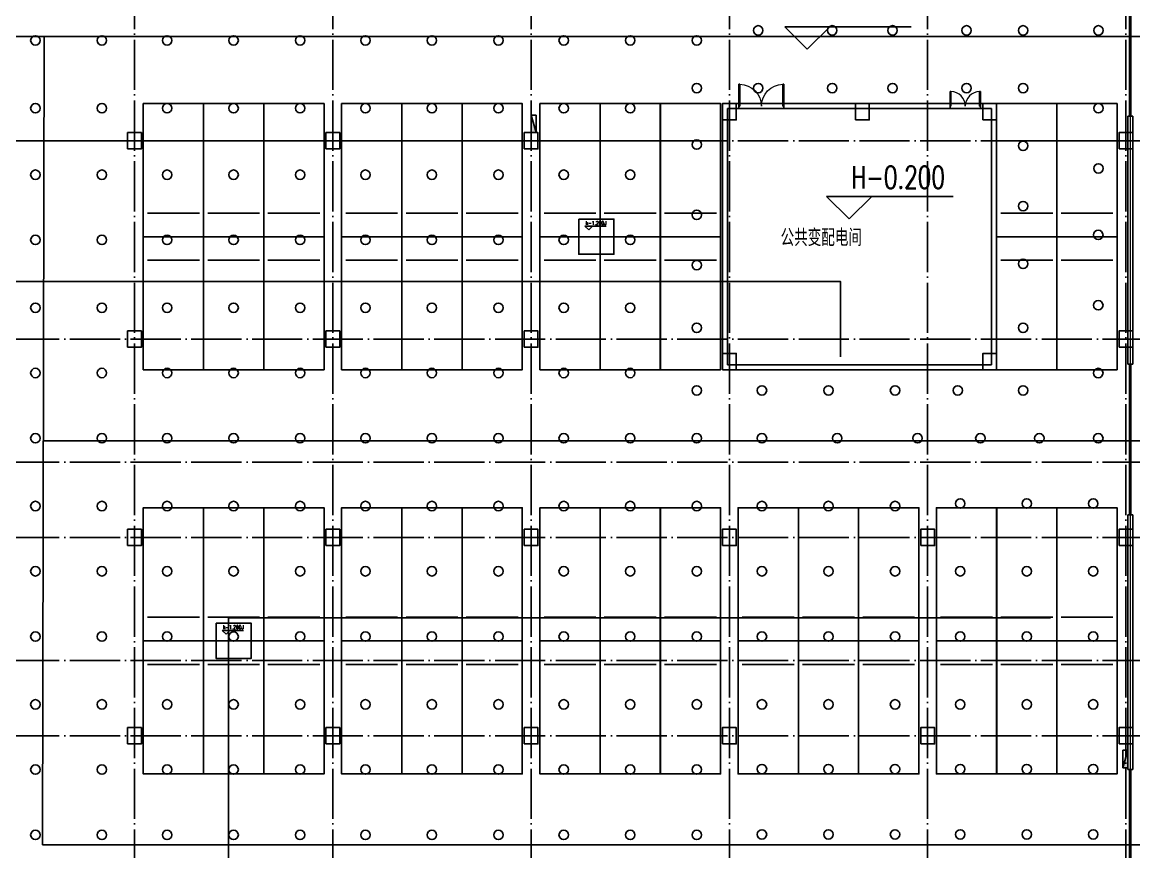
# Model space of a CAD drawing. Extents: x -23309 to 303886, y -33091 to 154511.
# Drawn here: x 24327 to 68613, y 67377 to 100423 of the extents above; entities that cross this region are included whole.
import ezdxf

# ---------------------------------------------------------------- set-up
doc = ezdxf.new("R2010")
doc.units = 0
doc.header["$LTSCALE"] = 1000
doc.header["$MEASUREMENT"] = 0
for name, pattern in [('CONTINOUS', [0]), ('DASH', [0.35, 0.25, -0.1]), ('DOTE', [2.42, 2, -0.2, 0.02, -0.2])]:
    doc.linetypes.add(name, pattern=pattern)
for name, color, linetype in [('COLUMN', 9, 'Continuous'), ('DIM_ELEV', 3, 'Continuous'), ('DOTE', 1, 'Continuous'), ('EQUIP_喷淋', 7, 'Continuous'), ('EQUIP_消火栓', 1, 'Continuous'), ('NT-DY', 3, 'Continuous'), ('NT-PY', 1, 'Continuous'), ('PUB_TEXT', 210, 'Continuous'), ('WALL', 9, 'Continuous'), ('WINDOW', 4, 'Continuous'), ('下喷', 7, 'Continuous'), ('普通机动车位', 135, 'Continuous'), ('机动车位车档', 201, 'Continuous'), ('车行线', 2, 'Continuous'), ('防火分区', 7, 'Continuous'), ('防火卷帘', 1, 'Continuous'), ('集水坑', 42, 'CONTINOUS')]:
    doc.layers.add(name, color=color, linetype=linetype)
doc.styles.add('_HZTXT', font='simplex.shx', dxfattribs={"width": 0.8, "bigfont": 'HZTXT.shx'})
doc.styles.add('_TCH_DIM', font='SIMPLEX', dxfattribs={"bigfont": 'GBCBIG'})

# ---------------------------------------------------------------- blocks, each defined once
blk = doc.blocks.new('$DorLib2D$00000002')
for p, q in [((-0.5, 0), (-0.5, 0.4875)), ((-0.475, 0.4875), (-0.5, 0.4875)), ((-0.475, 0), (-0.475, 0.4875)), ((0.475, 0), (0.475, 0.4875)), ((0.475, 0.4875), (0.5, 0.4875)), ((0.5, 0), (0.5, 0.4875)), ((-0.5, 0), (-0.475, 0)), ((0.5, 0), (0.475, 0))]:
    blk.add_line(p, q)
at = {"lineweight": 13}
for centre, start, end in [((-0.4875, 0), 0, 88.53072), ((0.4875, 0), 91.46928, 180)]:
    blk.add_arc(centre, 0.4875, start, end, dxfattribs=at)
blk = doc.blocks.new('$DorLib2D$00000213')
at = {"color": 0, "linetype": 'DASH', "const_width": 0.02}
blk.add_lwpolyline([(0.5, 0), (-0.5, 0)], dxfattribs=at)
blk = doc.blocks.new('VAEGFHGFD')
at = {"layer": '车行线'}
for p, q in [((232719, 209385), (319346, 209385)), ((248873, 209385), (248806, 177185)), ((248840, 193274), (327469, 193286)), ((248806, 177185), (327469, 177184))]:
    blk.add_line(p, q, dxfattribs=at)
blk = doc.blocks.new('hdfjfkjlkjlgh')
at = {"layer": '普通机动车位'}
blk.add_lwpolyline([(22002093, -3456003), (22004493, -3456003), (22004493, -3461303), (22002093, -3461303)], close=True, dxfattribs=at)
at = {"layer": '机动车位车档'}
blk.add_line((22004326, -3456940), (22002260, -3456940), dxfattribs=at)
blk = doc.blocks.new('第二防火分区')
at = {"layer": '防火分区', "color": 6, "ltscale": 5, "const_width": 50}
blk.add_lwpolyline([(32417038, -2917578), (32409046, -2917578), (32409046, -2874175)], dxfattribs=at)
blk = doc.blocks.new('第一防火分区')
at = {"layer": '防火分区', "color": 3, "ltscale": 5, "const_width": 50}
blk.add_lwpolyline([(32361222, -2923806), (32369729, -2923806), (32369729, -2919880), (32371028, -2919880), (32371028, -2917578), (32374028, -2917580), (32374028, -2918078), (32381127, -2918078), (32381127, -2916578), (32384678, -2916578), (32384678, -2912778), (32399927, -2912778), (32399928, -2917576), (32402928, -2917575), (32402928, -2917578), (32406738, -2917578), (32406738, -2917578), (32409046, -2917578), (32409046, -2874175)], dxfattribs=at)
blk = doc.blocks.new('$TwtSys$00000125')
blk.add_circle((0, 0, 0), 1)
blk = doc.blocks.new('$TwtSys$00000434')
for p, q in [((-0.5, 0.5), (-0.5, -0.5)), ((-0.5, -0.5), (0.5, 0.5)), ((0.5, 0.5), (-0.5, 0.5)), ((0.5, -0.5), (0.5, 0.5)), ((-0.5, -0.5), (0.5, -0.5))]:
    blk.add_line(p, q)
blk.add_solid([(0.5, -0.5), (0.5, 0.5), (-0.5, -0.5)])

msp = doc.modelspace()

# ---------------------------------------------------------------- linework, layer by layer
at = {"layer": 'COLUMN', "color": 3, "ltscale": 5}
for points in [[(52225, 96530.2), (52775, 96530.2), (52775, 97180.2), (52225, 97180.2)], [(57525, 96530.2), (58075, 96530.2), (58075, 97180.2), (57525, 97180.2)], [(62600, 96530.2), (63150, 96530.2), (63150, 97180.2), (62600, 97180.2)], [(28525, 95375.2), (29075, 95375.2), (29075, 96025.2), (28525, 96025.2)], [(36425, 95375.2), (36975, 95375.2), (36975, 96025.2), (36425, 96025.2)], [(44325, 95375.2), (44875, 95375.2), (44875, 96025.2), (44325, 96025.2)], [(68025, 95375.2), (68575, 95375.2), (68575, 96025.2), (68025, 96025.2)], [(28525, 87475.2), (29075, 87475.2), (29075, 88125.2), (28525, 88125.2)], [(36425, 87475.2), (36975, 87475.2), (36975, 88125.2), (36425, 88125.2)], [(44325, 87475.2), (44875, 87475.2), (44875, 88125.2), (44325, 88125.2)], [(68025, 87475.2), (68575, 87475.2), (68575, 88125.2), (68025, 88125.2)], [(52225, 86580.2), (52775, 86580.2), (52775, 87230.2), (52225, 87230.2)], [(62600, 86580.2), (63150, 86580.2), (63150, 87230.2), (62600, 87230.2)], [(28525, 79575.2), (29075, 79575.2), (29075, 80225.2), (28525, 80225.2)], [(36425, 79575.2), (36975, 79575.2), (36975, 80225.2), (36425, 80225.2)], [(44325, 79575.2), (44875, 79575.2), (44875, 80225.2), (44325, 80225.2)], [(52225, 79575.2), (52775, 79575.2), (52775, 80225.2), (52225, 80225.2)], [(60125, 79575.2), (60675, 79575.2), (60675, 80225.2), (60125, 80225.2)], [(68025, 79575.2), (68575, 79575.2), (68575, 80225.2), (68025, 80225.2)], [(28525, 71675.2), (29075, 71675.2), (29075, 72325.2), (28525, 72325.2)], [(36425, 71675.2), (36975, 71675.2), (36975, 72325.2), (36425, 72325.2)], [(44325, 71675.2), (44875, 71675.2), (44875, 72325.2), (44325, 72325.2)], [(52225, 71675.2), (52775, 71675.2), (52775, 72325.2), (52225, 72325.2)], [(60125, 71675.2), (60675, 71675.2), (60675, 72325.2), (60125, 72325.2)], [(68025, 71675.2), (68575, 71675.2), (68575, 72325.2), (68025, 72325.2)]]:
    msp.add_lwpolyline(points, close=True, dxfattribs=at)
at = {"layer": 'DIM_ELEV'}
for p, q in [((55605.7, 99344.3), (54705.7, 100244.3)), ((54705.7, 100244.3), (59745.7, 100244.3)), ((55605.7, 99344.3), (56505.7, 100244.3)), ((57270.6, 92586.6), (56370.6, 93486.6)), ((56370.6, 93486.6), (61410.6, 93486.6)), ((57270.6, 92586.6), (58170.6, 93486.6)), ((46896.8, 92147.3), (46746.8, 92297.3)), ((46746.8, 92297.3), (47586.8, 92297.3)), ((46896.8, 92147.3), (47046.8, 92297.3)), ((32446.8, 76047.3), (32296.8, 76197.3)), ((32296.8, 76197.3), (33136.8, 76197.3)), ((32446.8, 76047.3), (32596.8, 76197.3))]:
    msp.add_line(p, q, dxfattribs=at)
at = {"layer": 'DOTE', "linetype": 'DOTE'}
for p, q in [((28800, 136025.4), (28800, -12369.1)), ((36700, 136025.4), (36700, -12369.1)), ((44600, 136025.4), (44600, -12369.1)), ((52500, 136025.4), (52500, -12369.1)), ((60400, 136025.4), (60400, -12369.1)), ((68300, 136025.4), (68300, -12369.1)), ((267803.3, 95700), (-4883.6, 95700)), ((267803.3, 87800), (-4883.6, 87800)), ((267803.3, 82900), (-4883.6, 82900)), ((267803.3, 79900), (-4883.6, 79900)), ((267803.3, 75000), (-4883.6, 75000)), ((267803.3, 72000), (-4883.6, 72000))]:
    msp.add_line(p, q, dxfattribs=at)
at = {"layer": 'NT-DY', "ltscale": 2}
for points in [[(16400, 87799.5), (20900, 87799.5), (20900, 95699.5), (52225, 95699.5)], [(63150, 95699.7), (68025, 95699.5)]]:
    msp.add_lwpolyline(points, dxfattribs=at)
at = {"layer": 'NT-PY', "ltscale": 2}
for points in [[(28306.5, 54550), (23150, 54550), (23150, 90099.5), (56395, 90099.5), (56925, 90099.5), (56925, 87089.5)], [(28307.1, 56249.6), (25100, 56249.6), (25100, 61249.5), (32550, 61249.5), (32550, 76699.5), (65300, 76699.5)]]:
    msp.add_lwpolyline(points, dxfattribs=at)
at = {"layer": 'WALL'}
for p, q in [((52875, 97180.2), (52225, 97180.2)), ((52225, 97180.2), (52225, 86580.2)), ((52875, 96980.2), (52875, 97180.2)), ((61300, 97180.2), (54675, 97180.2)), ((54675, 97180.2), (54675, 96980.2)), ((61300, 96980.2), (61300, 97180.2)), ((63150, 97180.2), (62500, 97180.2)), ((62500, 97180.2), (62500, 96980.2)), ((63150, 97180.2), (63150, 86580.2)), ((52425, 96980.2), (52875, 96980.2)), ((52425, 96980.2), (52425, 86780.2)), ((54675, 96980.2), (61300, 96980.2)), ((62500, 96980.2), (62950, 96980.2)), ((62950, 96980.2), (62950, 86780.2)), ((68375, 96679.6), (68375, 86801.2)), ((68575, 96679.6), (68375, 96679.6)), ((68575, 86801.2), (68575, 96679.6)), ((68375, 86801.2), (68575, 86801.2)), ((63150, 86580.2), (52225, 86580.2)), ((62950, 86780.2), (52425, 86780.2)), ((68375, 80801.2), (68375, 70650.2)), ((68575, 80801.2), (68375, 80801.2)), ((68575, 70650.2), (68575, 80801.2)), ((68375, 70650.2), (68575, 70650.2))]:
    msp.add_line(p, q, dxfattribs=at)
at = {"layer": 'WINDOW'}
for p, q in [((54675, 97180.2), (52875, 97180.2)), ((62500, 97180.2), (61300, 97180.2)), ((54675, 96980.2), (52875, 96980.2)), ((62500, 96980.2), (61300, 96980.2))]:
    msp.add_line(p, q, dxfattribs=at)
at = {"layer": '集水坑'}
for points in [[(46500, 92580.2), (47900, 92580.2), (47900, 91180.2), (46500, 91180.2)], [(32050, 76480.2), (33450, 76480.2), (33450, 75080.2), (32050, 75080.2)]]:
    msp.add_lwpolyline(points, close=True, dxfattribs=at)

# ---------------------------------------------------------------- block references
at = {"layer": 'EQUIP_喷淋', "xscale": 187.5, "yscale": 187.5, "zscale": 187.5}
for p in [(53650, 100100), (59000.1, 100100), (64204.4, 100100), (27499.8, 99700), (35399.8, 99700), (43299.8, 99700), (51199.8, 99700), (59000.1, 97800), (24850, 94350), (32750, 94350), (40650, 94350), (48550, 94350), (64204.4, 93100), (51199.8, 92750), (27499.8, 91750), (35399.8, 91750), (43299.8, 91750), (51199.8, 90750), (64204.4, 90800), (24850, 86450), (32750, 86450), (40650, 86450), (48550, 86450), (56450, 85755.2), (27499.8, 83850), (35399.8, 83850), (43299.8, 83850), (51199.8, 83850), (59999.8, 83850), (67200.4, 83850), (24850, 78550), (32750, 78550), (40650, 78550), (48550, 78550), (56450, 78550), (64350, 78550), (27499.8, 75950), (35399.8, 75950), (43299.8, 75950), (51199.8, 75950), (59099.8, 75950), (66999.8, 75950), (56449.8, 70669.8), (64349.8, 70669.8), (24850, 70650), (32750, 70650), (40649.8, 70650), (48549.8, 70650), (27499.8, 68050), (35399.8, 68050), (43299.7, 68050), (51199.7, 68050), (59099.7, 68069.8), (66999.7, 68069.8)]:
    msp.add_blockref('$TwtSys$00000125', p, dxfattribs=at)
at = {"layer": 'EQUIP_喷淋', "xscale": -187.5, "yscale": 187.5, "zscale": 187.5}
for p, rotation in [((56599.8, 100100), 180.0000000048997), ((61950, 100100), 180.0000000048997), ((67204.4, 100100), 180.0000000048997), ((24850, 99700), 179.9999999998358), ((30100, 99700), 179.9999999998358), ((32750, 99700), 179.9999999998358), ((38000, 99700), 179.9999999998358), ((40650, 99700), 179.9999999998358), ((45900, 99700), 179.9999999998358), ((48550, 99700), 179.9999999998358), ((56599.8, 97800), 180.0000000048997), ((24849.8, 97000), 179.9999999998358), ((32749.8, 97000), 179.9999999998358), ((40649.8, 97000), 179.9999999998358), ((48549.8, 97000), 179.9999999998358), ((67200.4, 91950), 180.0000000048997), ((24850, 91750), 179.9999999998358), ((30100, 91750), 179.9999999998358), ((32750, 91750), 179.9999999998358), ((38000, 91750), 179.9999999998358), ((40650, 91750), 179.9999999998358), ((45900, 91750), 179.9999999998358), ((48550, 91750), 179.9999999998358), ((24849.8, 89050), 179.9999999998358), ((32749.8, 89050), 179.9999999998358), ((40649.8, 89050), 179.9999999998358), ((48549.8, 89050), 179.9999999998358), ((59099.8, 85755.2), 180.0000000048997), ((24850, 83850), 179.9999999998358), ((30100, 83850), 179.9999999998358), ((32750, 83850), 179.9999999998358), ((38000, 83850), 179.9999999998358), ((40650, 83850), 179.9999999998358), ((45900, 83850), 179.9999999998358), ((48550, 83850), 179.9999999998358), ((53800, 83850), 179.9999999998358), ((56800, 83850), 179.9999999998358), ((62500, 83850), 179.9999999998358), ((64850, 83850), 179.9999999998358), ((24849.8, 81150), 179.9999999998358), ((32749.8, 81150), 179.9999999998358), ((40649.8, 81150), 179.9999999998358), ((48549.8, 81150), 179.9999999998358), ((56449.8, 81150), 179.9999999998358), ((64350, 81250), 179.9999999951596), ((24850, 75950), 179.9999999998358), ((30100, 75950), 179.9999999998358), ((32750, 75950), 179.9999999998358), ((38000, 75950), 179.9999999998358), ((40650, 75950), 179.9999999998358), ((45900, 75950), 179.9999999998358), ((48550, 75950), 179.9999999998358), ((53800, 75950), 179.9999999998358), ((56450, 75950), 179.9999999998358), ((61700, 75950), 179.9999999998358), ((64350, 75950), 179.9999999998358), ((24849.8, 73250), 179.9999999998358), ((32749.8, 73250), 179.9999999998358), ((40649.8, 73250), 179.9999999998358), ((48549.8, 73250), 179.9999999998358), ((56449.8, 73250), 179.9999999998358), ((64349.8, 73250), 179.9999999998358), ((24850, 68050), 179.9999999998358), ((30100, 68050), 179.9999999998358), ((32750, 68050), 179.9999999998358), ((37999.8, 68050), 179.9999999998358), ((40649.8, 68050), 179.9999999998358), ((45899.8, 68050), 179.9999999998358), ((48549.8, 68050), 179.9999999998358), ((53799.8, 68069.8), 179.9999999998358), ((56449.8, 68069.8), 179.9999999998358), ((61699.8, 68069.8), 179.9999999998358), ((64349.8, 68069.8), 179.9999999998358)]:
    msp.add_blockref('$TwtSys$00000125', p, dxfattribs=dict(at, rotation=rotation))
at = {"layer": 'EQUIP_消火栓', "zscale": 700}
for p, xscale, yscale, rotation in [((44700, 96375.2), 700, 200, 270), ((68275, 71075.2), -700.0000000000003, 200.0000000000002, 90)]:
    msp.add_blockref('$TwtSys$00000434', p, dxfattribs=dict(at, xscale=xscale, yscale=yscale, rotation=rotation))
at = {"layer": 'WINDOW', "rotation": 180}
for p, xscale, yscale, zscale in [((53775, 97080.2), 1800, -1800, 1800), ((61900, 97080.2), -1200, -1200, -1200)]:
    msp.add_blockref('$DorLib2D$00000002', p, dxfattribs=dict(at, xscale=xscale, yscale=yscale, zscale=zscale))
at = {"layer": '下喷', "xscale": 187.5, "zscale": 187.5}
for p, yscale in [((51199.8, 97800), 187.5), ((53650, 97800), 187.5), ((61950, 97800), -187.5), ((64204.4, 97800), 187.5), ((27499.8, 97000), 187.5), ((35399.8, 97000), 187.5), ((43299.8, 97000), 187.5), ((67204.4, 97000), -187.5), ((51199.8, 95550), -187.5), ((64204.4, 95500), 187.5), ((67204.4, 94600), -187.5), ((27499.8, 94350), -187.5), ((30100, 94350), 187.5), ((35399.8, 94350), -187.5), ((38000, 94350), 187.5), ((43299.8, 94350), -187.5), ((45900, 94350), 187.5), ((27499.8, 89050), 187.5), ((35399.8, 89050), 187.5), ((43299.8, 89050), 187.5), ((51199.8, 88250), 187.5), ((27499.8, 86450), -187.5), ((30100, 86450), 187.5), ((35399.8, 86450), -187.5), ((38000, 86450), 187.5), ((43299.8, 86450), -187.5), ((45900, 86450), 187.5), ((51199.8, 85755.2), -187.5), ((53800, 85755.2), 187.5), ((61599.8, 85755.2), -187.5), ((27499.8, 81150), 187.5), ((35399.8, 81150), 187.5), ((43299.8, 81150), 187.5), ((51199.8, 81150), 187.5), ((59099.8, 81150), 187.5), ((27499.8, 78550), -187.5), ((30100, 78550), 187.5), ((35399.8, 78550), -187.5), ((38000, 78550), 187.5), ((43299.8, 78550), -187.5), ((45900, 78550), 187.5), ((51199.8, 78550), -187.5), ((53800, 78550), 187.5), ((59099.8, 78550), -187.5), ((61700, 78550), 187.5), ((66999.8, 78550), -187.5), ((27499.8, 73250), 187.5), ((35399.8, 73250), 187.5), ((43299.8, 73250), 187.5), ((51199.8, 73250), 187.5), ((59099.8, 73250), 187.5), ((66999.8, 73250), 187.5), ((53799.8, 70669.8), 187.5), ((59099.7, 70669.8), -187.5), ((61699.8, 70669.8), 187.5), ((66999.7, 70669.8), -187.5), ((27499.8, 70650), -187.5), ((30100, 70650), 187.5), ((35399.8, 70650), -187.5), ((37999.8, 70650), 187.5), ((43299.7, 70650), -187.5), ((45899.8, 70650), 187.5), ((51199.7, 70650), -187.5)]:
    msp.add_blockref('$TwtSys$00000125', p, dxfattribs=dict(at, yscale=yscale))
for p, yscale, rotation in [((30099.8, 97000), -187.5, 359.9999999998358), ((37999.8, 97000), -187.5, 359.9999999998358), ((45899.8, 97000), -187.5, 359.9999999998358), ((30099.8, 89050), -187.5, 359.9999999998358), ((37999.8, 89050), -187.5, 359.9999999998358), ((45899.8, 89050), -187.5, 359.9999999998358), ((67200.4, 89149.6), 187.5, 179.9999999951003), ((64204.4, 88249.6), 187.5, 179.9999999951003), ((67200.4, 86449.6), 187.5, 179.9999999951003), ((64204.4, 85755.2), 187.5, 179.9999999951003), ((30099.8, 81150), -187.5, 359.9999999998358), ((37999.8, 81150), -187.5, 359.9999999998358), ((45899.8, 81150), -187.5, 359.9999999998358), ((53799.8, 81150), -187.5, 359.9999999998358), ((61700, 81250), -187.5, 359.9999999951598), ((66999.8, 81250), 187.5, 359.999999995488), ((30099.8, 73250), -187.5, 359.9999999998358), ((37999.8, 73250), -187.5, 359.9999999998358), ((45899.8, 73250), -187.5, 359.9999999998358), ((53799.8, 73250), -187.5, 359.9999999998358), ((61699.8, 73250), -187.5, 359.9999999998358)]:
    msp.add_blockref('$TwtSys$00000125', p, dxfattribs=dict(at, yscale=yscale, rotation=rotation))
at = {"layer": '普通机动车位', "xscale": -1, "rotation": 180}
for p in [(-21972942.9, -3364122.8), (-21968142.9, -3364122.8), (-21962642.9, -3364122.8), (-21957142.9, -3364122.8), (-21952342.9, -3364122.8), (-21936542.9, -3364122.8), (-21972942.9, -3380222.8), (-21968142.9, -3380222.8), (-21962642.9, -3380222.8), (-21957142.9, -3380222.8), (-21952342.9, -3380222.8), (-21946842.9, -3380222.8), (-21941342.9, -3380222.8), (-21936542.9, -3380222.8)]:
    msp.add_blockref('hdfjfkjlkjlgh', p, dxfattribs=at)
at = {"layer": '普通机动车位', "rotation": 180}
for p in [(22036042.9, -3364122.8), (22041542.9, -3364122.8), (22046342.9, -3364122.8), (22051842.9, -3364122.8), (22067642.9, -3364122.8), (22036042.9, -3380222.8), (22041542.9, -3380222.8), (22046342.9, -3380222.8), (22051842.9, -3380222.8), (22057342.9, -3380222.8), (22062142.9, -3380222.8), (22067642.9, -3380222.8)]:
    msp.add_blockref('hdfjfkjlkjlgh', p, dxfattribs=at)
at = {"layer": '普通机动车位'}
for p in [(-21972942.9, 3547883.2), (-21968142.9, 3547883.2), (-21962642.9, 3547883.2), (-21957142.9, 3547883.2), (-21952342.9, 3547883.2), (-21936542.9, 3547883.2), (-21972942.9, 3531783.2), (-21968142.9, 3531783.2), (-21962642.9, 3531783.2), (-21957142.9, 3531783.2), (-21952342.9, 3531783.2), (-21946842.9, 3531783.2), (-21941342.9, 3531783.2), (-21936542.9, 3531783.2)]:
    msp.add_blockref('hdfjfkjlkjlgh', p, dxfattribs=at)
at = {"layer": '普通机动车位', "xscale": -1}
for p in [(22036042.9, 3547883.2), (22041542.9, 3547883.2), (22046342.9, 3547883.2), (22051842.9, 3547883.2), (22067642.9, 3547883.2), (22036042.9, 3531783.2), (22041542.9, 3531783.2), (22046342.9, 3531783.2), (22051842.9, 3531783.2), (22057342.9, 3531783.2), (22062142.9, 3531783.2), (22067642.9, 3531783.2)]:
    msp.add_blockref('hdfjfkjlkjlgh', p, dxfattribs=at)
at = {"layer": '车行线'}
msp.add_blockref('VAEGFHGFD', (-223668.5, -109529.6), dxfattribs=at)
at = {"layer": '防火分区'}
msp.add_blockref('第一防火分区', (-32340571.5, 2976955.7), dxfattribs=at)
at = {"layer": '防火分区', "ltscale": 2}
msp.add_blockref('第二防火分区', (-32340571.5, 2976955.7), dxfattribs=at)
at = {"layer": '防火卷帘', "xscale": 6000, "yscale": 6000, "zscale": 6000, "rotation": 90}
for p in [(68475, 99679.6), (68475, 83801.2), (68475, 67650.2)]:
    msp.add_blockref('$DorLib2D$00000213', p, dxfattribs=at)

# ---------------------------------------------------------------- texts
at = {"layer": 'PUB_TEXT', "color": 7, "style": '_TCH_DIM', "width": 0.705882}
msp.add_text('H-0.200', height=892.5, dxfattribs=at).set_placement((57360.6, 93801.6))
at = {"layer": 'PUB_TEXT', "color": 0, "style": '_TCH_DIM', "width": 0.705882}
for p in [(46769.8, 92349.8), (32319.8, 76249.8)]:
    msp.add_text('h-1.200J', height=148.75, dxfattribs=at).set_placement(p)
at = {"layer": 'PUB_TEXT', "style": '_HZTXT', "width": 0.8}
msp.add_text('公共变配电间', height=675, dxfattribs=at).set_placement((54543.1, 91504.5))

doc.saveas('drawing.dxf')
